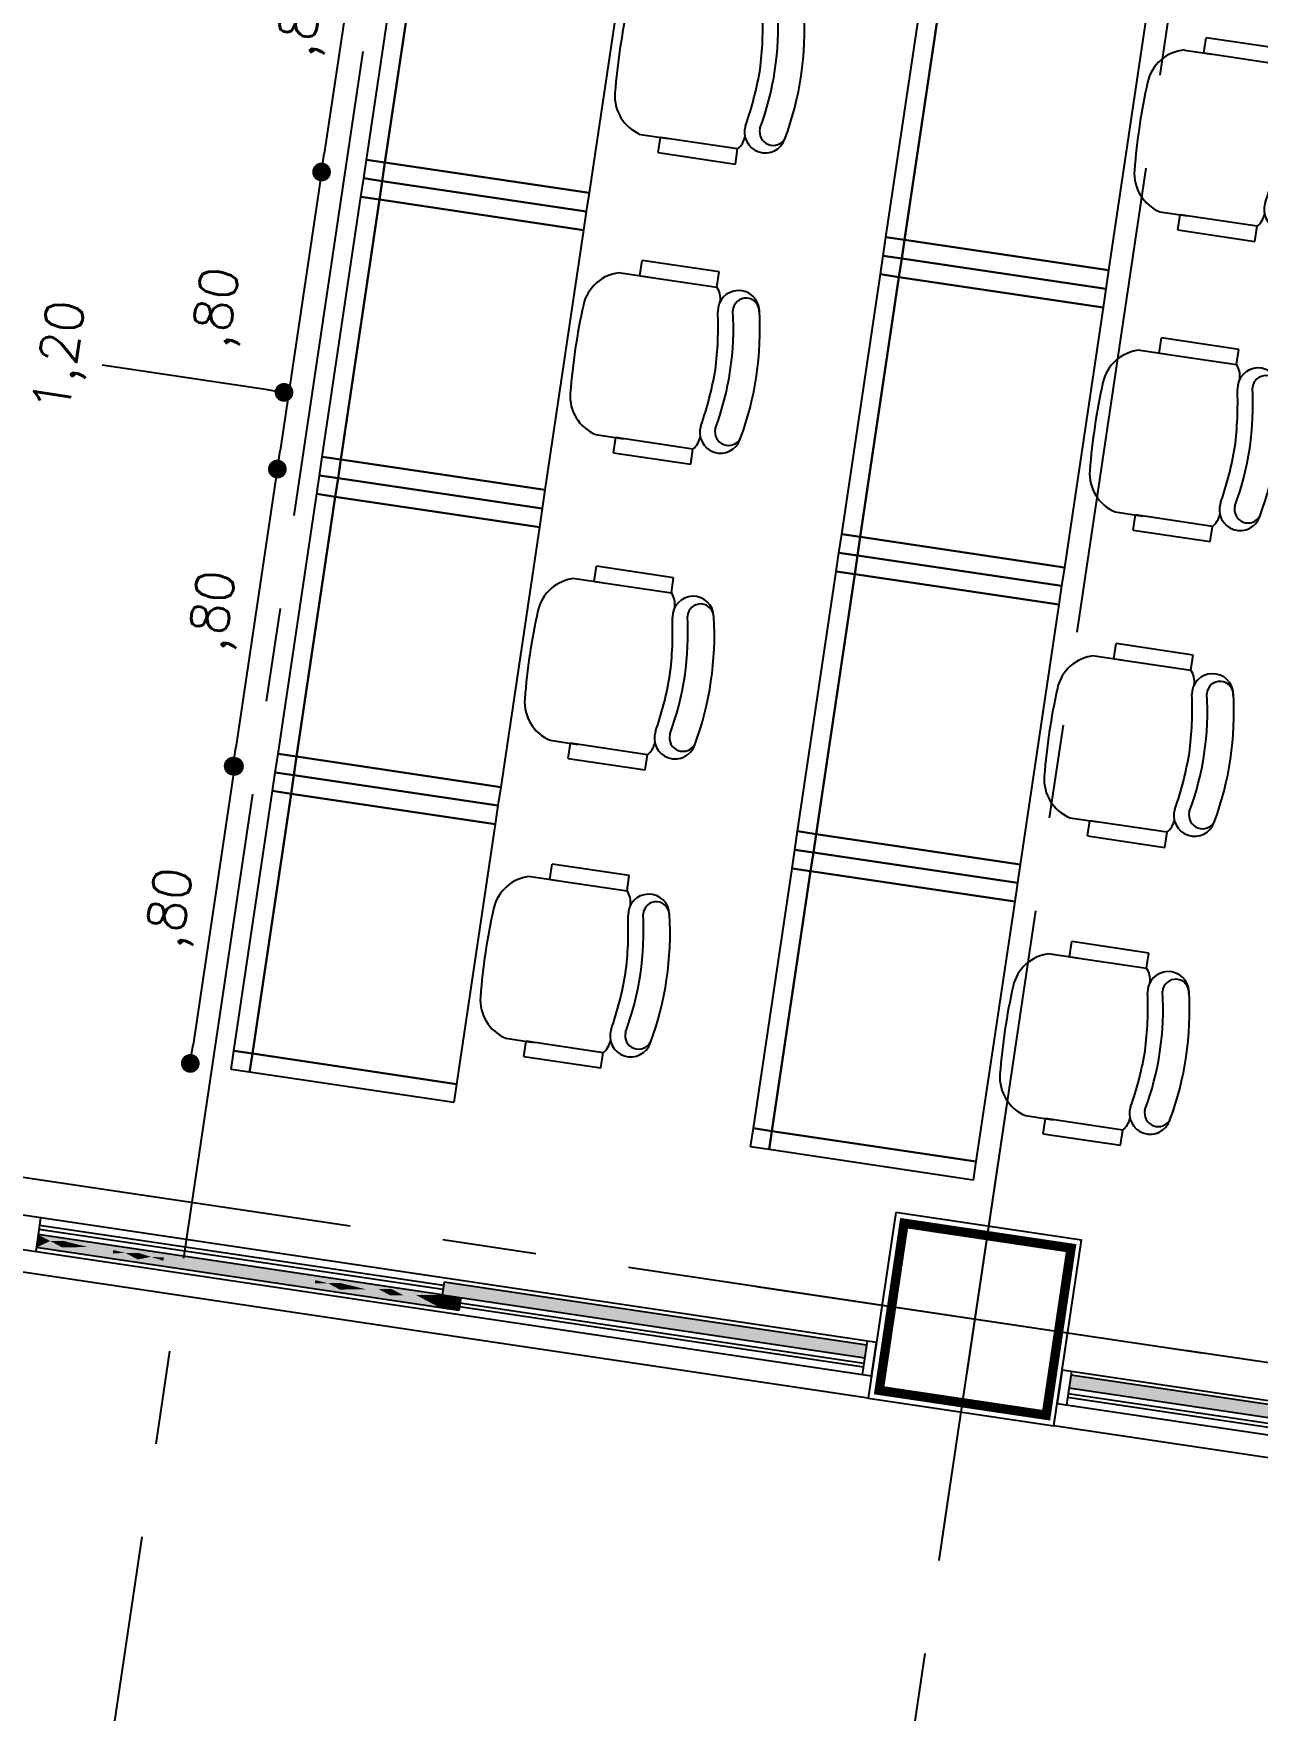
# Model space of a CAD drawing. Header units: millimetres. Extents: x 338 to 506, y 179 to 335.
# Drawn here: x 433.896 to 437.158, y 211.049 to 215.516 of the extents above; entities that cross this region are included whole.
import ezdxf

# ---------------------------------------------------------------- set-up
doc = ezdxf.new("R2010")
doc.units = ezdxf.units.MM
doc.linetypes.add('CENTER', pattern=[2, 1.25, -0.25, 0.25, -0.25])
doc.linetypes.add('DASHED2', pattern=[0.375, 0.25, -0.125])
for name, color, linetype in [('COLUMNAS', 252, 'Continuous'), ('CUBIERTA', 254, 'Continuous'), ('EJES-COLUMNAS', 3, 'CENTER'), ('EJES_DE_COLUMNA', 255, 'DASHED2'), ('MUROS', 32, 'Continuous'), ('PUPITRES', 8, 'Continuous'), ('REJAS', 151, 'Continuous')]:
    doc.layers.add(name, color=color, linetype=linetype)
doc.styles.add('NOTAS', font='simplex.shx')
doc.styles.get("Standard").update_dxf_attribs({"font": 'ARIALUNI.ttf'})
doc.dimstyles.new('ROMANS', dxfattribs={"dimtxt": 0.1, "dimasz": 0.05, "dimexe": 0.04, "dimexo": 0.5, "dimgap": 0.05, "dimtad": 1, "dimtih": 1, "dimtoh": 1, "dimdec": 4, "dimzin": 5, "dimdsep": 46, "dimtxsty": 'Standard', "dimsah": 1, "dimcen": 0.05, "dimse1": 1, "dimse2": 1, "dimclrd": 7, "dimclre": 7, "dimclrt": 7, "dimadec": 0, "dimazin": 0, "dimtfac": 1, "dimtdec": 4, "dimtix": 1, "dimtmove": 2, "dimatfit": 3, "dimfxl": 1, "dimtolj": 1, "dimarcsym": 0})

# ---------------------------------------------------------------- blocks, each defined once
blk = doc.blocks.new('*U119')
at = {"layer": 'REJAS', "color": 18, "linetype": 'Continuous', "extrusion": (0, 0, -1)}
for points in [[(-2929.0277, 1934.3103), (-2929.0627, 1933.2216), (-2929.0277, 1933.2216)], [(-2929.0277, 1934.3103), (-2929.0627, 1934.3103), (-2929.0627, 1933.2216)], [(-2928.9927, 1933.2216), (-2929.0277, 1933.1761), (-2928.9927, 1933.1761)], [(-2928.9927, 1933.2216), (-2929.0277, 1933.2216), (-2929.0277, 1933.1761)], [(-2929.0277, 1933.2216), (-2929.0627, 1933.1761), (-2929.0277, 1933.1761)], [(-2929.0277, 1933.2216), (-2929.0627, 1933.2216), (-2929.0627, 1933.1761)], [(-2928.9927, 1933.1761), (-2929.0277, 1932.0828), (-2928.9927, 1932.0828)], [(-2928.9927, 1933.1761), (-2929.0277, 1933.1761), (-2929.0277, 1932.0828)]]:
    blk.add_solid(points, dxfattribs=at)
blk = doc.blocks.new('*U120')
at = {"layer": 'REJAS', "color": 18, "linetype": 'Continuous', "extrusion": (0, 0, -1)}
for points in [[(-2929.0102, 1936.5435), (-2928.9927, 1935.9991), (-2928.9927, 1937.0878)], [(-2929.0042, 1937.0708), (-2928.9927, 1937.0878), (-2929.012, 1937.0765)], [(-2928.9927, 1937.0878), (-2929.0102, 1937.0878), (-2929.012, 1937.0765)], [(-2929.0157, 1937.0538), (-2929.0036, 1937.0198), (-2928.9927, 1937.0878)], [(-2929.0146, 1936.9517), (-2929.0014, 1936.8156), (-2928.9927, 1937.0878)], [(-2929.0157, 1937.0538), (-2929.0042, 1937.0708), (-2929.012, 1937.0765)], [(-2929.0102, 1936.5435), (-2929.0277, 1937.0878), (-2929.0277, 1935.9991)], [(-2929.0102, 1937.0878), (-2929.0277, 1937.0878), (-2929.012, 1937.0765)], [(-2929.0277, 1937.0878), (-2929.0217, 1937.0708), (-2929.012, 1937.0765)], [(-2929.012, 1937.0765), (-2929.0217, 1937.0708), (-2929.0157, 1937.0538)], [(-2929.0146, 1936.9517), (-2929.0277, 1937.0878), (-2929.0189, 1936.8156)], [(-2929.0157, 1937.0538), (-2929.0277, 1937.0878), (-2929.0211, 1937.0198)], [(-2929.0066, 1937.0283), (-2929.0097, 1937.0368), (-2929.0115, 1937.0255)], [(-2929.0097, 1937.0368), (-2929.0157, 1937.0538), (-2929.0211, 1937.0198)], [(-2929.0097, 1937.0368), (-2929.0154, 1937.0283), (-2929.0115, 1937.0255)], [(-2929.0036, 1937.0198), (-2929.0066, 1937.0283), (-2929.0115, 1937.0255)], [(-2929.0115, 1937.0255), (-2929.0124, 1937.0198), (-2929.0036, 1937.0198)], [(-2929.0091, 1936.9858), (-2929.0036, 1937.0198), (-2929.0151, 1937.0028)], [(-2929.0124, 1937.0198), (-2929.0133, 1937.0141), (-2929.0036, 1937.0198)], [(-2929.0036, 1937.0198), (-2929.0133, 1937.0141), (-2929.0094, 1937.0113)], [(-2929.0091, 1936.9858), (-2929.0151, 1937.0028), (-2929.0179, 1936.9858)], [(-2929.0133, 1937.0141), (-2929.0151, 1937.0028), (-2929.0094, 1937.0113)], [(-2929.0154, 1937.0283), (-2929.0211, 1937.0198), (-2929.0115, 1937.0255)], [(-2929.0211, 1937.0198), (-2929.0124, 1937.0198), (-2929.0115, 1937.0255)], [(-2929.0211, 1937.0198), (-2929.0133, 1937.0141), (-2929.0124, 1937.0198)], [(-2929.0181, 1937.0113), (-2929.0133, 1937.0141), (-2929.0211, 1937.0198)], [(-2929.0151, 1937.0028), (-2929.0133, 1937.0141), (-2929.0181, 1937.0113)], [(-2929.0151, 1937.0028), (-2929.0211, 1937.0198), (-2929.0179, 1936.9858)], [(-2929.0146, 1936.9517), (-2929.0168, 1936.8837), (-2929.008, 1936.8837)], [(-2929.0179, 1936.9858), (-2929.0146, 1936.9517), (-2929.0091, 1936.9858)], [(-2929.008, 1936.8837), (-2929.0135, 1936.8497), (-2929.0014, 1936.8156)], [(-2929.008, 1936.8837), (-2929.0168, 1936.8837), (-2929.0135, 1936.8497)], [(-2929.0135, 1936.8497), (-2929.0168, 1936.8837), (-2929.0189, 1936.8156)], [(-2929.0045, 1936.8242), (-2929.0093, 1936.8213), (-2929.0014, 1936.8156)], [(-2929.0014, 1936.8156), (-2929.0093, 1936.8213), (-2929.0102, 1936.8156)], [(-2929.008, 1936.7476), (-2929.0014, 1936.8156), (-2929.0135, 1936.7816)], [(-2929.0102, 1936.8156), (-2929.0093, 1936.81), (-2929.0014, 1936.8156)], [(-2929.0014, 1936.8156), (-2929.0093, 1936.81), (-2929.0045, 1936.8071)], [(-2929.0146, 1936.6796), (-2929.0102, 1936.5435), (-2929.0014, 1936.8156)], [(-2929.0075, 1936.8327), (-2929.0093, 1936.8213), (-2929.0045, 1936.8242)], [(-2929.0093, 1936.81), (-2929.0075, 1936.7986), (-2929.0045, 1936.8071)], [(-2929.0105, 1936.8412), (-2929.0133, 1936.8327), (-2929.0075, 1936.8327)], [(-2929.0075, 1936.8327), (-2929.0133, 1936.8327), (-2929.0132, 1936.8242)], [(-2929.0093, 1936.8213), (-2929.0075, 1936.8327), (-2929.0132, 1936.8242)], [(-2929.0075, 1936.7986), (-2929.0093, 1936.81), (-2929.0132, 1936.8071)], [(-2929.0141, 1936.8185), (-2929.0093, 1936.8213), (-2929.0132, 1936.8242)], [(-2929.0141, 1936.8185), (-2929.0102, 1936.8156), (-2929.0093, 1936.8213)], [(-2929.0141, 1936.8128), (-2929.0093, 1936.81), (-2929.0102, 1936.8156)], [(-2929.0141, 1936.8128), (-2929.0132, 1936.8071), (-2929.0093, 1936.81)], [(-2929.0189, 1936.8156), (-2929.0102, 1936.8156), (-2929.0141, 1936.8185)], [(-2929.0141, 1936.8128), (-2929.0102, 1936.8156), (-2929.0189, 1936.8156)], [(-2929.0135, 1936.8497), (-2929.0133, 1936.8327), (-2929.0105, 1936.8412)], [(-2929.0132, 1936.8242), (-2929.0133, 1936.8327), (-2929.0189, 1936.8156)], [(-2929.0141, 1936.8185), (-2929.0132, 1936.8242), (-2929.0189, 1936.8156)], [(-2929.0189, 1936.8156), (-2929.0132, 1936.8071), (-2929.0141, 1936.8128)], [(-2929.0189, 1936.8156), (-2929.0133, 1936.7986), (-2929.0132, 1936.8071)], [(-2929.0133, 1936.8327), (-2929.0135, 1936.8497), (-2929.0162, 1936.8327)], [(-2929.0189, 1936.8156), (-2929.0133, 1936.8327), (-2929.0162, 1936.8327)], [(-2929.0162, 1936.7986), (-2929.0133, 1936.7986), (-2929.0189, 1936.8156)], [(-2929.0135, 1936.7816), (-2929.0189, 1936.8156), (-2929.0168, 1936.7476)], [(-2929.0133, 1936.7986), (-2929.0075, 1936.7986), (-2929.0132, 1936.8071)], [(-2929.0075, 1936.7986), (-2929.0133, 1936.7986), (-2929.0105, 1936.7901)], [(-2929.008, 1936.7476), (-2929.0135, 1936.7816), (-2929.0168, 1936.7476)], [(-2929.0105, 1936.7901), (-2929.0133, 1936.7986), (-2929.0135, 1936.7816)], [(-2929.0135, 1936.7816), (-2929.0133, 1936.7986), (-2929.0162, 1936.7986)], [(-2929.0168, 1936.7476), (-2929.0146, 1936.6796), (-2929.008, 1936.7476)], [(-2929.0146, 1936.4074), (-2929.0014, 1936.2713), (-2929.0102, 1936.5435)], [(-2929.0168, 1936.3393), (-2929.008, 1936.3393), (-2929.0146, 1936.4074)], [(-2929.0135, 1936.3053), (-2929.0014, 1936.2713), (-2929.008, 1936.3393)], [(-2929.008, 1936.3393), (-2929.0168, 1936.3393), (-2929.0135, 1936.3053)], [(-2929.0135, 1936.3053), (-2929.0168, 1936.3393), (-2929.0189, 1936.2713)], [(-2929.0045, 1936.2798), (-2929.0093, 1936.2769), (-2929.0014, 1936.2713)], [(-2929.0014, 1936.2713), (-2929.0093, 1936.2769), (-2929.0102, 1936.2713)], [(-2929.0075, 1936.2883), (-2929.0093, 1936.2769), (-2929.0045, 1936.2798)], [(-2929.0105, 1936.2968), (-2929.0133, 1936.2883), (-2929.0075, 1936.2883)], [(-2929.0075, 1936.2883), (-2929.0133, 1936.2883), (-2929.0132, 1936.2798)], [(-2929.0093, 1936.2769), (-2929.0075, 1936.2883), (-2929.0132, 1936.2798)], [(-2929.0141, 1936.2741), (-2929.0093, 1936.2769), (-2929.0132, 1936.2798)], [(-2929.0141, 1936.2741), (-2929.0102, 1936.2713), (-2929.0093, 1936.2769)], [(-2929.0189, 1936.2713), (-2929.0102, 1936.2713), (-2929.0141, 1936.2741)], [(-2929.0135, 1936.3053), (-2929.0133, 1936.2883), (-2929.0105, 1936.2968)], [(-2929.0132, 1936.2798), (-2929.0133, 1936.2883), (-2929.0189, 1936.2713)], [(-2929.0141, 1936.2741), (-2929.0132, 1936.2798), (-2929.0189, 1936.2713)], [(-2929.0133, 1936.2883), (-2929.0135, 1936.3053), (-2929.0162, 1936.2883)], [(-2929.0189, 1936.2713), (-2929.0133, 1936.2883), (-2929.0162, 1936.2883)], [(-2929.0058, 1936.1352), (-2928.9927, 1935.9991), (-2929.0014, 1936.2713)], [(-2929.0069, 1936.2372), (-2929.0014, 1936.2713), (-2929.0129, 1936.2543)], [(-2929.0102, 1936.2713), (-2929.0111, 1936.2656), (-2929.0014, 1936.2713)], [(-2929.0014, 1936.2713), (-2929.0111, 1936.2656), (-2929.0072, 1936.2628)], [(-2929.0124, 1936.2032), (-2929.0058, 1936.1352), (-2929.0014, 1936.2713)], [(-2929.0069, 1936.2372), (-2929.0129, 1936.2543), (-2929.0157, 1936.2372)], [(-2929.0157, 1936.2372), (-2929.0124, 1936.2032), (-2929.0069, 1936.2372)], [(-2929.0111, 1936.2656), (-2929.0129, 1936.2543), (-2929.0072, 1936.2628)], [(-2929.0189, 1936.2713), (-2929.0111, 1936.2656), (-2929.0102, 1936.2713)], [(-2929.0159, 1936.2628), (-2929.0111, 1936.2656), (-2929.0189, 1936.2713)], [(-2929.0129, 1936.2543), (-2929.0111, 1936.2656), (-2929.0159, 1936.2628)], [(-2929.0189, 1936.2713), (-2929.0233, 1936.1352), (-2929.0124, 1936.2032)], [(-2929.0129, 1936.2543), (-2929.0189, 1936.2713), (-2929.0157, 1936.2372)], [(-2929.0124, 1936.2032), (-2929.0179, 1936.1692), (-2929.0058, 1936.1352)], [(-2929.0058, 1936.1352), (-2929.0088, 1936.1437), (-2929.0137, 1936.1409)], [(-2929.0146, 1936.1352), (-2929.0058, 1936.1352), (-2929.0137, 1936.1409)], [(-2929.0137, 1936.1409), (-2929.0088, 1936.1437), (-2929.0118, 1936.1522)], [(-2929.0118, 1936.1522), (-2929.0179, 1936.1692), (-2929.0233, 1936.1352)], [(-2929.0118, 1936.1522), (-2929.0176, 1936.1437), (-2929.0137, 1936.1409)], [(-2929.0176, 1936.1437), (-2929.0233, 1936.1352), (-2929.0137, 1936.1409)], [(-2929.0233, 1936.1352), (-2929.0146, 1936.1352), (-2929.0137, 1936.1409)], [(-2929.0168, 1936.0671), (-2928.9927, 1935.9991), (-2929.0058, 1936.1352)], [(-2929.0113, 1936.1012), (-2929.0058, 1936.1352), (-2929.0173, 1936.1182)], [(-2929.0116, 1936.1267), (-2929.0058, 1936.1352), (-2929.0155, 1936.1295)], [(-2929.0058, 1936.1352), (-2929.0146, 1936.1352), (-2929.0155, 1936.1295)], [(-2929.0113, 1936.1012), (-2929.0233, 1936.1352), (-2929.0168, 1936.0671)], [(-2929.0173, 1936.1182), (-2929.0116, 1936.1267), (-2929.0155, 1936.1295)], [(-2929.0146, 1936.1352), (-2929.0233, 1936.1352), (-2929.0155, 1936.1295)], [(-2929.0233, 1936.1352), (-2929.0203, 1936.1267), (-2929.0155, 1936.1295)], [(-2929.0155, 1936.1295), (-2929.0203, 1936.1267), (-2929.0173, 1936.1182)], [(-2929.0168, 1936.0671), (-2929.0233, 1936.1352), (-2929.0277, 1935.9991)], [(-2929.0107, 1936.0501), (-2929.0164, 1936.0331), (-2929.0047, 1936.0331)], [(-2929.0168, 1936.0671), (-2929.0164, 1936.0331), (-2929.0107, 1936.0501)], [(-2929.0164, 1936.0331), (-2929.0168, 1936.0671), (-2929.0222, 1936.0331)], [(-2928.9987, 1936.0161), (-2929.0084, 1936.0104), (-2928.9927, 1935.9991)], [(-2928.9927, 1935.9991), (-2929.0084, 1936.0104), (-2929.0102, 1935.9991)], [(-2929.0047, 1936.0331), (-2929.0084, 1936.0104), (-2928.9987, 1936.0161)], [(-2929.0047, 1936.0331), (-2929.0164, 1936.0331), (-2929.0162, 1936.0161)], [(-2929.0084, 1936.0104), (-2929.0047, 1936.0331), (-2929.0162, 1936.0161)], [(-2929.018, 1936.0048), (-2929.0084, 1936.0104), (-2929.0162, 1936.0161)], [(-2929.018, 1936.0048), (-2929.0102, 1935.9991), (-2929.0084, 1936.0104)], [(-2929.0277, 1935.9991), (-2929.0102, 1935.9991), (-2929.018, 1936.0048)], [(-2929.0162, 1936.0161), (-2929.0164, 1936.0331), (-2929.0277, 1935.9991)], [(-2929.018, 1936.0048), (-2929.0162, 1936.0161), (-2929.0277, 1935.9991)], [(-2929.0277, 1935.9991), (-2929.0164, 1936.0331), (-2929.0222, 1936.0331)], [(-2929.0102, 1935.9741), (-2928.9927, 1935.9491), (-2928.9927, 1935.9991)], [(-2929.0014, 1935.9866), (-2928.9927, 1935.9991), (-2929.0102, 1935.9908)], [(-2928.9927, 1935.9991), (-2929.0102, 1935.9991), (-2929.0102, 1935.9908)], [(-2929.0014, 1935.9616), (-2929.0102, 1935.9574), (-2928.9927, 1935.9491)], [(-2929.0102, 1935.9741), (-2929.0014, 1935.9866), (-2929.0102, 1935.9908)], [(-2929.0102, 1935.9741), (-2929.0102, 1935.9574), (-2929.0014, 1935.9616)], [(-2929.0102, 1935.9741), (-2929.0277, 1935.9991), (-2929.0277, 1935.9491)], [(-2929.0277, 1935.9991), (-2929.0189, 1935.9949), (-2929.0102, 1935.9991)], [(-2929.0189, 1935.9949), (-2929.0102, 1935.9908), (-2929.0102, 1935.9991)], [(-2929.0277, 1935.9991), (-2929.0189, 1935.9866), (-2929.0102, 1935.9908)], [(-2929.0102, 1935.9908), (-2929.0189, 1935.9866), (-2929.0102, 1935.9741)], [(-2929.0102, 1935.9574), (-2929.0102, 1935.9741), (-2929.0189, 1935.9616)], [(-2929.0277, 1935.9491), (-2929.0102, 1935.9574), (-2929.0189, 1935.9616)], [(-2929.0277, 1935.9991), (-2929.0627, 1934.8603), (-2929.0277, 1934.8603)], [(-2929.0277, 1935.9991), (-2929.0627, 1935.9991), (-2929.0627, 1934.8603)], [(-2928.9927, 1935.9491), (-2929.0102, 1935.9574), (-2929.0102, 1935.9491)], [(-2929.0189, 1935.9533), (-2929.0102, 1935.9491), (-2929.0102, 1935.9574)], [(-2929.0277, 1935.9491), (-2929.0102, 1935.9491), (-2929.0189, 1935.9533)]]:
    blk.add_solid(points, dxfattribs=at)
blk = doc.blocks.new('LATERAL_IZQUIERDA')
at = {"layer": 'REJAS', "color": 30}
for p, q in [((2928.9227, 1934.8353), (2928.9227, 1939.4153)), ((2928.9227, 1929.7553), (2928.9227, 1934.3353))]:
    blk.add_line(p, q, dxfattribs=at)
at = {"layer": 'REJAS', "color": 18}
for p, q in [((2928.9827, 1939.4153), (2928.9827, 1934.8353)), ((2929.0727, 1934.8353), (2929.0727, 1939.4153)), ((2929.0727, 1937.0878), (2928.9827, 1937.0878)), ((2928.9927, 1935.9491), (2928.9927, 1937.0878)), ((2929.0277, 1935.9991), (2929.0277, 1937.0878)), ((2929.0427, 1937.0878), (2929.0427, 1935.9991)), ((2929.0527, 1935.9991), (2929.0527, 1937.0878)), ((2929.0627, 1935.9991), (2929.0277, 1935.9991)), ((2929.0277, 1935.9991), (2929.0277, 1934.8603)), ((2929.0627, 1935.9991), (2929.0627, 1934.8603)), ((2929.0277, 1935.9491), (2928.9927, 1935.9491)), ((2929.0027, 1934.8603), (2929.0027, 1935.9491)), ((2929.0127, 1934.8603), (2929.0127, 1935.9491)), ((2929.0727, 1934.8603), (2928.9827, 1934.8603)), ((2928.9827, 1934.8353), (2929.0727, 1934.8353)), ((2929.0727, 1934.3353), (2928.9827, 1934.3353)), ((2928.9827, 1934.3353), (2928.9827, 1929.7553)), ((2929.0727, 1934.3103), (2928.9827, 1934.3103)), ((2929.0027, 1933.2216), (2929.0027, 1934.3103)), ((2929.0127, 1933.2216), (2929.0127, 1934.3103)), ((2929.0277, 1933.2216), (2929.0277, 1934.3103)), ((2929.0627, 1933.1761), (2929.0627, 1934.3103)), ((2929.0727, 1929.7553), (2929.0727, 1934.3353))]:
    blk.add_line(p, q, dxfattribs=at)
at = {"layer": 'REJAS', "color": 18, "linetype": 'Continuous'}
for name in ['*U120', '*U119']:
    blk.add_blockref(name, (0, 0), dxfattribs=at)
blk = doc.blocks.new('_DOT')
at = {"color": 0, "linetype": 'ByBlock'}
blk.add_line((-0.5, 0), (-1, 0), dxfattribs=at)
at = {"color": 0, "linetype": 'ByBlock', "const_width": 0.5}
blk.add_lwpolyline([(-0.25, 0, 1), (0.25, 0, 1)], format="xyb", close=True, dxfattribs=at)
blk = doc.blocks.new('*U350')
at = {"color": 7, "style": 'NOTAS'}
blk.add_text(',80', height=0.1, dxfattribs=at).set_placement((2.7105, 7.0712))
blk = doc.blocks.new('*D155')
at = {"color": 7, "transparency": 16777216}
blk.add_line((3.1653, 7.0022), (2.4653, 7.0022), dxfattribs=at)
at = {"layer": 'DEFPOINTS', "color": 0, "transparency": 16777216}
for p in [(2.4153, 7.0022), (2.4153, 6.8887), (3.2153, 6.8887)]:
    blk.add_point(p, dxfattribs=at)
at = {"transparency": 16777216}
blk.add_blockref('*U350', (0, 0), dxfattribs=at)
at = {"color": 7, "transparency": 16777216, "xscale": 0.05, "yscale": 0.05, "zscale": 0.05, "rotation": 180}
blk.add_blockref('_DOT', (2.4153, 7.0022), dxfattribs=at)
at = {"color": 7, "transparency": 16777216, "xscale": 0.05, "yscale": 0.05, "zscale": 0.05}
blk.add_blockref('_DOT', (3.2153, 7.0022), dxfattribs=at)
blk = doc.blocks.new('*U351')
at = {"color": 7, "style": 'NOTAS'}
blk.add_text(',80', height=0.1, dxfattribs=at).set_placement((1.9105, 7.1807))
blk = doc.blocks.new('*D156')
at = {"color": 7, "transparency": 16777216}
blk.add_line((2.3653, 7.0022), (1.6653, 7.0022), dxfattribs=at)
at = {"layer": 'DEFPOINTS', "color": 0, "transparency": 16777216}
for p in [(1.6153, 7.0022), (1.6153, 6.8887), (2.4153, 6.8887)]:
    blk.add_point(p, dxfattribs=at)
at = {"transparency": 16777216}
blk.add_blockref('*U351', (0, 0), dxfattribs=at)
at = {"color": 7, "transparency": 16777216, "xscale": 0.05, "yscale": 0.05, "zscale": 0.05, "rotation": 180}
blk.add_blockref('_DOT', (1.6153, 7.0022), dxfattribs=at)
at = {"color": 7, "transparency": 16777216, "xscale": 0.05, "yscale": 0.05, "zscale": 0.05}
blk.add_blockref('_DOT', (2.4153, 7.0022), dxfattribs=at)
blk = doc.blocks.new('*U344')
at = {"color": 7, "style": 'NOTAS'}
blk.add_text(',80', height=0.1, dxfattribs=at).set_placement((1.1105, 7.0712))
blk = doc.blocks.new('*D157')
at = {"color": 7, "transparency": 16777216}
blk.add_line((1.5653, 7.0022), (0.8653, 7.0022), dxfattribs=at)
at = {"layer": 'DEFPOINTS', "color": 0, "transparency": 16777216}
for p in [(0.8153, 7.0022), (0.8153, 6.8887), (1.6153, 6.8887)]:
    blk.add_point(p, dxfattribs=at)
at = {"transparency": 16777216}
blk.add_blockref('*U344', (0, 0), dxfattribs=at)
at = {"color": 7, "transparency": 16777216, "xscale": 0.05, "yscale": 0.05, "zscale": 0.05, "rotation": 180}
blk.add_blockref('_DOT', (0.8153, 7.0022), dxfattribs=at)
at = {"color": 7, "transparency": 16777216, "xscale": 0.05, "yscale": 0.05, "zscale": 0.05}
blk.add_blockref('_DOT', (1.6153, 7.0022), dxfattribs=at)
blk = doc.blocks.new('*U347')
at = {"layer": 'MUROS', "color": 7, "style": 'NOTAS'}
blk.add_text(',80', height=0.1, dxfattribs=at).set_placement((0.3105, 7.0677))
blk = doc.blocks.new('*D160')
at = {"layer": 'DEFPOINTS', "color": 0, "transparency": 16777216}
for p in [(0.0153, 6.9986), (0.0153, 6.8887), (0.8153, 6.8887)]:
    blk.add_point(p, dxfattribs=at)
at = {"layer": 'MUROS', "color": 7, "transparency": 16777216}
blk.add_line((0.7653, 6.9986), (0.0653, 6.9986), dxfattribs=at)
at = {"transparency": 16777216}
blk.add_blockref('*U347', (0, 0), dxfattribs=at)
at = {"layer": 'MUROS', "color": 7, "transparency": 16777216, "xscale": 0.05, "yscale": 0.05, "zscale": 0.05, "rotation": 180}
blk.add_blockref('_DOT', (0.0153, 6.9986), dxfattribs=at)
at = {"layer": 'MUROS', "color": 7, "transparency": 16777216, "xscale": 0.05, "yscale": 0.05, "zscale": 0.05}
blk.add_blockref('_DOT', (0.8153, 6.9986), dxfattribs=at)
blk = doc.blocks.new('SILLA-AULA')
at = {"layer": 'PUPITRES'}
for p, q in [((-0.3089, 0.1635), (-0.3089, 0.0888)), ((0.1271, 0.1618), (0.1271, 0.0881)), ((-0.3498, 0.1091), (-0.3498, -0.0987)), ((-0.3498, 0.1091), (-0.3089, 0.1091)), ((-0.3089, -0.0987), (-0.3089, 0.1091)), ((0.1269, 0.1096), (0.168, 0.1096)), ((0.1271, 0.1088), (0.1271, -0.0982)), ((0.168, -0.0982), (0.168, 0.1096)), ((-0.3498, -0.0987), (-0.3089, -0.0987)), ((0.1271, -0.0982), (0.168, -0.0982))]:
    blk.add_line(p, q, dxfattribs=at)
for centre, radius, start, end in [((-0.2016, 0.1365), 0.1106, 94.0766, 165.8334), ((-0.0911, -1.4149), 1.6658, 85.9234, 94.0766), ((0.0195, 0.1365), 0.1106, 13.2566, 85.9234), ((-0.2542, -0.1649), 0.0553, 80.2478, 260.1012), ((-0.2715, -0.0584), 0.0549, 227.1618, 267.5717), ((-0.0727, 0.7859), 0.9127, 259.1286, 268.8433), ((-0.1095, 0.7859), 0.9127, 271.1567, 280.8714), ((0.072, -0.1649), 0.0553, 279.8988, 99.7522), ((0.0898, -0.0579), 0.0549, 270.7226, 312.8382), ((-0.2498, -0.1856), 0.0362, 85.0872, 250.3213), ((-0.0876, 0.6001), 0.7663, 258.0112, 281.9888), ((0.0746, -0.1846), 0.0352, 274.9128, 94.9128), ((-0.0911, 0.5988), 0.8362, 258.0899, 281.9101)]:
    blk.add_arc(centre, radius, start, end, dxfattribs=at)
blk = doc.blocks.new('*U151')
at = {"color": 7, "style": 'NOTAS'}
blk.add_text('.80', height=0.1, dxfattribs=at).set_placement((2880.9612, 1962.3566))
blk = doc.blocks.new('*D150')
at = {"color": 7, "transparency": 16777216}
for p, q in [((2881.066, 1962.7566), (2881.066, 1962.5066)), ((2881.066, 1962.0566), (2881.066, 1962.3066))]:
    blk.add_line(p, q, dxfattribs=at)
at = {"layer": 'DEFPOINTS', "color": 0, "transparency": 16777216}
for p in [(2880.9048, 1962.8066), (2880.9048, 1962.0066), (2881.066, 1962.0066)]:
    blk.add_point(p, dxfattribs=at)
at = {"color": 7, "transparency": 16777216, "xscale": 0.05, "yscale": 0.05, "zscale": 0.05}
for p, rotation in [((2881.066, 1962.8066), 90), ((2881.066, 1962.0066), 270)]:
    blk.add_blockref('_DOT', p, dxfattribs=dict(at, rotation=rotation))
at = {"transparency": 16777216}
blk.add_blockref('*U151', (0, 0), dxfattribs=at)
blk = doc.blocks.new('*U352')
at = {"color": 7, "style": 'NOTAS'}
blk.add_text('1,20', height=0.1, dxfattribs=at).set_placement((1.6771, 7.5742))
blk = doc.blocks.new('*D166')
at = {"color": 7, "transparency": 16777216}
for p, q in [((1.82, 8.1647), (1.82, 7.7242)), ((1.82, 7.0647), (1.82, 7.5051))]:
    blk.add_line(p, q, dxfattribs=at)
at = {"layer": 'DEFPOINTS', "color": 0, "transparency": 16777216}
for p in [(1.9951, 8.2147), (1.82, 7.0147), (1.9951, 7.0147)]:
    blk.add_point(p, dxfattribs=at)
at = {"color": 7, "transparency": 16777216, "xscale": 0.05, "yscale": 0.05, "zscale": 0.05}
for p, rotation in [((1.82, 8.2147), 90), ((1.82, 7.0147), 270)]:
    blk.add_blockref('_DOT', p, dxfattribs=dict(at, rotation=rotation))
at = {"transparency": 16777216}
blk.add_blockref('*U352', (0, 0), dxfattribs=at)
blk = doc.blocks.new('EJES_ESTRUCTURALES')
at = {"layer": 'EJES_DE_COLUMNA', "color": 9, "linetype": 'CENTER'}
for p, q in [((667.62768, 131.2663), (667.62768, 199.7363)), ((661.47768, 151.69228), (759.37077, 151.6963)), ((661.47768, 149.58228), (759.37077, 149.5863))]:
    blk.add_line(p, q, dxfattribs=at)
blk = doc.blocks.new('COLUMNAS')
at = {"layer": 'COLUMNAS', "color": 6}
blk.add_lwpolyline([(-610.4048, 173.666), (-610.9048, 173.666), (-610.9048, 173.166), (-610.4048, 173.166), (-610.4048, 173.666)], dxfattribs=at)
at = {"layer": 'COLUMNAS', "color": 6, "const_width": 0.025}
blk.add_lwpolyline([(-610.8798, 173.1901), (-610.4298, 173.1901), (-610.4298, 173.6401), (-610.8798, 173.6401)], close=True, dxfattribs=at)
at = {"layer": 'EJES-COLUMNAS'}
for p, q in [((-610.6548, 172.8038), (-610.6548, 174.0038)), ((-610.6548, 172.8038), (-610.6548, 174.0038)), ((-610.0548, 173.416), (-611.2548, 173.416))]:
    blk.add_line(p, q, dxfattribs=at)
blk = doc.blocks.new('*U152')
at = {"layer": 'PUPITRES'}
for p, q in [((-3.3, -0.19972), (-3.3, -0.14972)), ((-3.3, -0.14972), (-3.25, -0.14972)), ((-3.25, -0.14972), (-3.25, -0.19972)), ((-3.25, -0.19972), (-3.25, -0.14972)), ((-3.25, -0.14972), (-2.55, -0.14972)), ((-2.55, -0.14972), (-2.55, -0.19972)), ((-2.55, -0.19972), (-2.55, -0.14972)), ((-2.55, -0.14972), (-2.5, -0.14972)), ((-2.5, -0.19972), (-2.5, -0.14972)), ((-2.5, -0.14972), (-2.45, -0.14972)), ((-2.5, -0.19972), (-2.5, -0.14972)), ((-2.5, -0.19972), (-2.5, -0.14972)), ((-2.5, -0.14972), (-2.5, -0.19972)), ((-2.45, -0.14972), (-2.45, -0.19972)), ((-2.45, -0.19972), (-2.45, -0.14972)), ((-2.45, -0.14972), (-1.75, -0.14972)), ((-1.75, -0.14972), (-1.75, -0.19972)), ((-1.75, -0.19972), (-1.75, -0.14972)), ((-1.75, -0.14972), (-1.7, -0.14972)), ((-1.7, -0.19972), (-1.7, -0.14972)), ((-1.7, -0.14972), (-1.65, -0.14972)), ((-1.7, -0.19972), (-1.7, -0.14972)), ((-1.7, -0.14972), (-1.7, -0.19972)), ((-1.65, -0.14972), (-1.65, -0.19972)), ((-1.65, -0.19972), (-1.65, -0.14972)), ((-1.65, -0.14972), (-0.95, -0.14972)), ((-0.95, -0.14972), (-0.95, -0.19972)), ((-0.95, -0.19972), (-0.95, -0.14972)), ((-0.95, -0.14972), (-0.9, -0.14972)), ((-0.9, -0.19972), (-0.9, -0.14972)), ((-0.9, -0.14972), (-0.85, -0.14972)), ((-0.9, -0.14972), (-0.9, -0.19972)), ((-0.85, -0.14972), (-0.85, -0.19972)), ((-0.85, -0.19972), (-0.85, -0.14972)), ((-0.85, -0.14972), (-0.15, -0.14972)), ((-3.3, -0.74972), (-3.3, -0.19972)), ((-3.3, -0.19972), (-3.25, -0.19972)), ((-3.25, -0.19972), (-3.3, -0.19972)), ((-3.25, -0.19972), (-3.25, -0.74972)), ((-2.55, -0.19972), (-3.25, -0.19972)), ((-3.25, -0.74972), (-3.25, -0.19972)), ((-3.25, -0.19972), (-2.55, -0.19972)), ((-2.55, -0.74972), (-2.55, -0.19972)), ((-2.55, -0.19972), (-2.5, -0.19972)), ((-2.5, -0.19972), (-2.55, -0.19972)), ((-2.55, -0.19972), (-2.55, -0.74972)), ((-2.5, -0.74972), (-2.5, -0.19972)), ((-2.5, -0.19972), (-2.45, -0.19972)), ((-2.45, -0.19972), (-2.5, -0.19972)), ((-2.5, -0.74972), (-2.5, -0.19972)), ((-2.5, -0.74972), (-2.5, -0.19972)), ((-2.5, -0.19972), (-2.5, -0.74972)), ((-2.45, -0.19972), (-2.45, -0.74972)), ((-1.75, -0.19972), (-2.45, -0.19972)), ((-2.45, -0.74972), (-2.45, -0.19972)), ((-2.45, -0.19972), (-1.75, -0.19972)), ((-1.75, -0.74972), (-1.75, -0.19972)), ((-1.75, -0.19972), (-1.7, -0.19972)), ((-1.7, -0.19972), (-1.75, -0.19972)), ((-1.75, -0.19972), (-1.75, -0.74972)), ((-1.7, -0.74972), (-1.7, -0.19972)), ((-1.7, -0.19972), (-1.65, -0.19972)), ((-1.65, -0.19972), (-1.7, -0.19972)), ((-1.7, -0.74972), (-1.7, -0.19972)), ((-1.7, -0.19972), (-1.7, -0.74972)), ((-1.65, -0.19972), (-1.65, -0.74972)), ((-0.95, -0.19972), (-1.65, -0.19972)), ((-1.65, -0.74972), (-1.65, -0.19972)), ((-1.65, -0.19972), (-0.95, -0.19972)), ((-0.95, -0.74972), (-0.95, -0.19972)), ((-0.95, -0.19972), (-0.9, -0.19972)), ((-0.9, -0.19972), (-0.95, -0.19972)), ((-0.95, -0.19972), (-0.95, -0.74972)), ((-0.9, -0.74972), (-0.9, -0.19972)), ((-0.9, -0.19972), (-0.85, -0.19972)), ((-0.85, -0.19972), (-0.9, -0.19972)), ((-0.9, -0.19972), (-0.9, -0.74972)), ((-0.85, -0.19972), (-0.85, -0.74972)), ((-0.15, -0.19972), (-0.85, -0.19972)), ((-0.85, -0.74972), (-0.85, -0.19972)), ((-0.85, -0.19972), (-0.15, -0.19972)), ((-3.25, -0.74972), (-3.3, -0.74972)), ((-2.55, -0.74972), (-3.25, -0.74972)), ((-2.5, -0.74972), (-2.55, -0.74972)), ((-2.45, -0.74972), (-2.5, -0.74972)), ((-1.75, -0.74972), (-2.45, -0.74972)), ((-1.7, -0.74972), (-1.75, -0.74972)), ((-1.65, -0.74972), (-1.7, -0.74972)), ((-0.95, -0.74972), (-1.65, -0.74972)), ((-0.9, -0.74972), (-0.95, -0.74972)), ((-0.85, -0.74972), (-0.9, -0.74972)), ((-0.15, -0.74972), (-0.85, -0.74972))]:
    blk.add_line(p, q, dxfattribs=at)
at = {"layer": 'MUROS'}
for p in [(-2.80086, -1.02539), (-1.99861, -1.02539), (-1.17515, -1.02539), (-0.36679, -1.02539)]:
    blk.add_blockref('SILLA-AULA', p, dxfattribs=at)
dim = blk.add_linear_dim(base=(0.06121, -0.14972), p1=(-0.1, 0.65028), p2=(-0.1, -0.14972), angle=90, dimstyle='ROMANS')
dim.commit()
dim.dimension.update_dxf_attribs({"geometry": '*D150', "text_midpoint": (0.06121, 0.25028), "insert": (-2881.00479, -1962.15633)})
blk = doc.blocks.new('*U153')
at = {"layer": 'MUROS', "color": 0, "linetype": 'ByBlock'}
for p in [(0, 0), (0, -1.4)]:
    blk.add_blockref('*U152', p, dxfattribs=at)
blk = doc.blocks.new('*U154')
at = {"layer": 'PUPITRES'}
for p, q in [((0.01529, 6.83873), (0.01529, 6.88873)), ((0.01529, 6.88873), (0.06529, 6.88873)), ((0.06529, 6.88873), (0.06529, 6.83873)), ((0.06529, 6.83873), (0.06529, 6.88873)), ((0.06529, 6.88873), (0.76529, 6.88873)), ((0.76529, 6.88873), (0.76529, 6.83873)), ((0.76529, 6.83873), (0.76529, 6.88873)), ((0.76529, 6.88873), (0.81529, 6.88873)), ((0.81529, 6.83873), (0.81529, 6.88873)), ((0.81529, 6.88873), (0.86529, 6.88873)), ((0.81529, 6.83873), (0.81529, 6.88873)), ((0.81529, 6.83873), (0.81529, 6.88873)), ((0.81529, 6.88873), (0.81529, 6.83873)), ((0.86529, 6.88873), (0.86529, 6.83873)), ((0.86529, 6.83873), (0.86529, 6.88873)), ((0.86529, 6.88873), (1.56529, 6.88873)), ((1.56529, 6.88873), (1.56529, 6.83873)), ((1.56529, 6.83873), (1.56529, 6.88873)), ((1.56529, 6.88873), (1.61529, 6.88873)), ((1.61529, 6.83873), (1.61529, 6.88873)), ((1.61529, 6.88873), (1.66529, 6.88873)), ((1.61529, 6.83873), (1.61529, 6.88873)), ((1.61529, 6.88873), (1.61529, 6.83873)), ((1.66529, 6.88873), (1.66529, 6.83873)), ((1.66529, 6.83873), (1.66529, 6.88873)), ((1.66529, 6.88873), (2.36529, 6.88873)), ((2.36529, 6.88873), (2.36529, 6.83873)), ((2.36529, 6.83873), (2.36529, 6.88873)), ((2.36529, 6.88873), (2.41529, 6.88873)), ((2.41529, 6.83873), (2.41529, 6.88873)), ((2.41529, 6.88873), (2.46529, 6.88873)), ((2.41529, 6.88873), (2.41529, 6.83873)), ((2.46529, 6.88873), (2.46529, 6.83873)), ((2.46529, 6.83873), (2.46529, 6.88873)), ((2.46529, 6.88873), (3.16529, 6.88873)), ((0.01529, 6.28873), (0.01529, 6.83873)), ((0.01529, 6.83873), (0.06529, 6.83873)), ((0.06529, 6.83873), (0.01529, 6.83873)), ((0.06529, 6.83873), (0.06529, 6.28873)), ((0.76529, 6.83873), (0.06529, 6.83873)), ((0.06529, 6.28873), (0.06529, 6.83873)), ((0.06529, 6.83873), (0.76529, 6.83873)), ((0.76529, 6.28873), (0.76529, 6.83873)), ((0.76529, 6.83873), (0.81529, 6.83873)), ((0.81529, 6.83873), (0.76529, 6.83873)), ((0.76529, 6.83873), (0.76529, 6.28873)), ((0.81529, 6.28873), (0.81529, 6.83873)), ((0.81529, 6.83873), (0.86529, 6.83873)), ((0.86529, 6.83873), (0.81529, 6.83873)), ((0.81529, 6.28873), (0.81529, 6.83873)), ((0.81529, 6.28873), (0.81529, 6.83873)), ((0.81529, 6.83873), (0.81529, 6.28873)), ((0.86529, 6.83873), (0.86529, 6.28873)), ((1.56529, 6.83873), (0.86529, 6.83873)), ((0.86529, 6.28873), (0.86529, 6.83873)), ((0.86529, 6.83873), (1.56529, 6.83873)), ((1.56529, 6.28873), (1.56529, 6.83873)), ((1.56529, 6.83873), (1.61529, 6.83873)), ((1.61529, 6.83873), (1.56529, 6.83873)), ((1.56529, 6.83873), (1.56529, 6.28873)), ((1.61529, 6.28873), (1.61529, 6.83873)), ((1.61529, 6.83873), (1.66529, 6.83873)), ((1.66529, 6.83873), (1.61529, 6.83873)), ((1.61529, 6.28873), (1.61529, 6.83873)), ((1.61529, 6.83873), (1.61529, 6.28873)), ((1.66529, 6.83873), (1.66529, 6.28873)), ((2.36529, 6.83873), (1.66529, 6.83873)), ((1.66529, 6.28873), (1.66529, 6.83873)), ((1.66529, 6.83873), (2.36529, 6.83873)), ((2.36529, 6.28873), (2.36529, 6.83873)), ((2.36529, 6.83873), (2.41529, 6.83873)), ((2.41529, 6.83873), (2.36529, 6.83873)), ((2.36529, 6.83873), (2.36529, 6.28873)), ((2.41529, 6.28873), (2.41529, 6.83873)), ((2.41529, 6.83873), (2.46529, 6.83873)), ((2.46529, 6.83873), (2.41529, 6.83873)), ((2.41529, 6.83873), (2.41529, 6.28873)), ((2.46529, 6.83873), (2.46529, 6.28873)), ((3.16529, 6.83873), (2.46529, 6.83873)), ((2.46529, 6.28873), (2.46529, 6.83873)), ((2.46529, 6.83873), (3.16529, 6.83873)), ((0.06529, 6.28873), (0.01529, 6.28873)), ((0.76529, 6.28873), (0.06529, 6.28873)), ((0.81529, 6.28873), (0.76529, 6.28873)), ((0.86529, 6.28873), (0.81529, 6.28873)), ((1.56529, 6.28873), (0.86529, 6.28873)), ((1.61529, 6.28873), (1.56529, 6.28873)), ((1.66529, 6.28873), (1.61529, 6.28873)), ((2.36529, 6.28873), (1.66529, 6.28873)), ((2.41529, 6.28873), (2.36529, 6.28873)), ((2.46529, 6.28873), (2.41529, 6.28873)), ((3.16529, 6.28873), (2.46529, 6.28873))]:
    blk.add_line(p, q, dxfattribs=at)
at = {"layer": 'MUROS'}
for name, p in [('*U153', (3.31529, 5.63845)), ('SILLA-AULA', (0.51443, 6.01306)), ('SILLA-AULA', (1.31668, 6.01306)), ('SILLA-AULA', (2.14015, 6.01306)), ('SILLA-AULA', (2.94851, 6.01306))]:
    blk.add_blockref(name, p, dxfattribs=at)
at = {"color": 18}
dim = blk.add_linear_dim(base=(1.81996, 7.01465), p1=(1.99506, 8.21465), p2=(1.99506, 7.01465), angle=90, dimstyle='ROMANS', dxfattribs=at)
dim.commit()
dim.dimension.update_dxf_attribs({"geometry": '*D166', "text_midpoint": (1.81996, 7.61465)})
dim = blk.add_linear_dim(base=(1.61529, 7.00215), p1=(2.41529, 6.88873), p2=(1.61529, 6.88873), dimstyle='ROMANS')
dim.commit()
dim.dimension.update_dxf_attribs({"geometry": '*D156', "text_midpoint": (2.01529, 7.11168), "dimtype": 128})
for base, p1, p2, picture, middle in [((0.81529, 7.00215), (1.61529, 6.88873), (0.81529, 6.88873), '*D157', (1.21529, 7.11168)), ((2.41529, 7.00215), (3.21529, 6.88873), (2.41529, 6.88873), '*D155', (2.81529, 7.11168))]:
    dim = blk.add_linear_dim(base=base, p1=p1, p2=p2, dimstyle='ROMANS')
    dim.commit()
    dim.dimension.update_dxf_attribs({"geometry": picture, "text_midpoint": middle})
at = {"layer": 'MUROS'}
dim = blk.add_linear_dim(base=(0.01529, 6.99864), p1=(0.81529, 6.88873), p2=(0.01529, 6.88873), dimstyle='ROMANS', dxfattribs=at)
dim.commit()
dim.dimension.update_dxf_attribs({"geometry": '*D160', "text_midpoint": (0.41529, 7.10817)})
blk = doc.blocks.new('A$C7152A42C')
at = {"color": 4}
blk.add_blockref('LATERAL_IZQUIERDA', (-2892.7659, -1880.28762), dxfattribs=at)
at = {"layer": 'CUBIERTA'}
blk.add_blockref('COLUMNAS', (647.06158, -119.11823), dxfattribs=at)
at = {"layer": 'EJES_DE_COLUMNA'}
blk.add_blockref('EJES_ESTRUCTURALES', (-631.22088, -95.28525), dxfattribs=at)
at = {"layer": 'MUROS'}
blk.add_blockref('*U154', (36.75745, 49.46772), dxfattribs=at)

msp = doc.modelspace()

# ---------------------------------------------------------------- block references
at = {"layer": 'MUROS', "color": 32, "rotation": 81.53046525965426}
msp.add_blockref('A$C7152A42C', (484.7482, 168.0844), dxfattribs=at)

doc.saveas('drawing.dxf')
